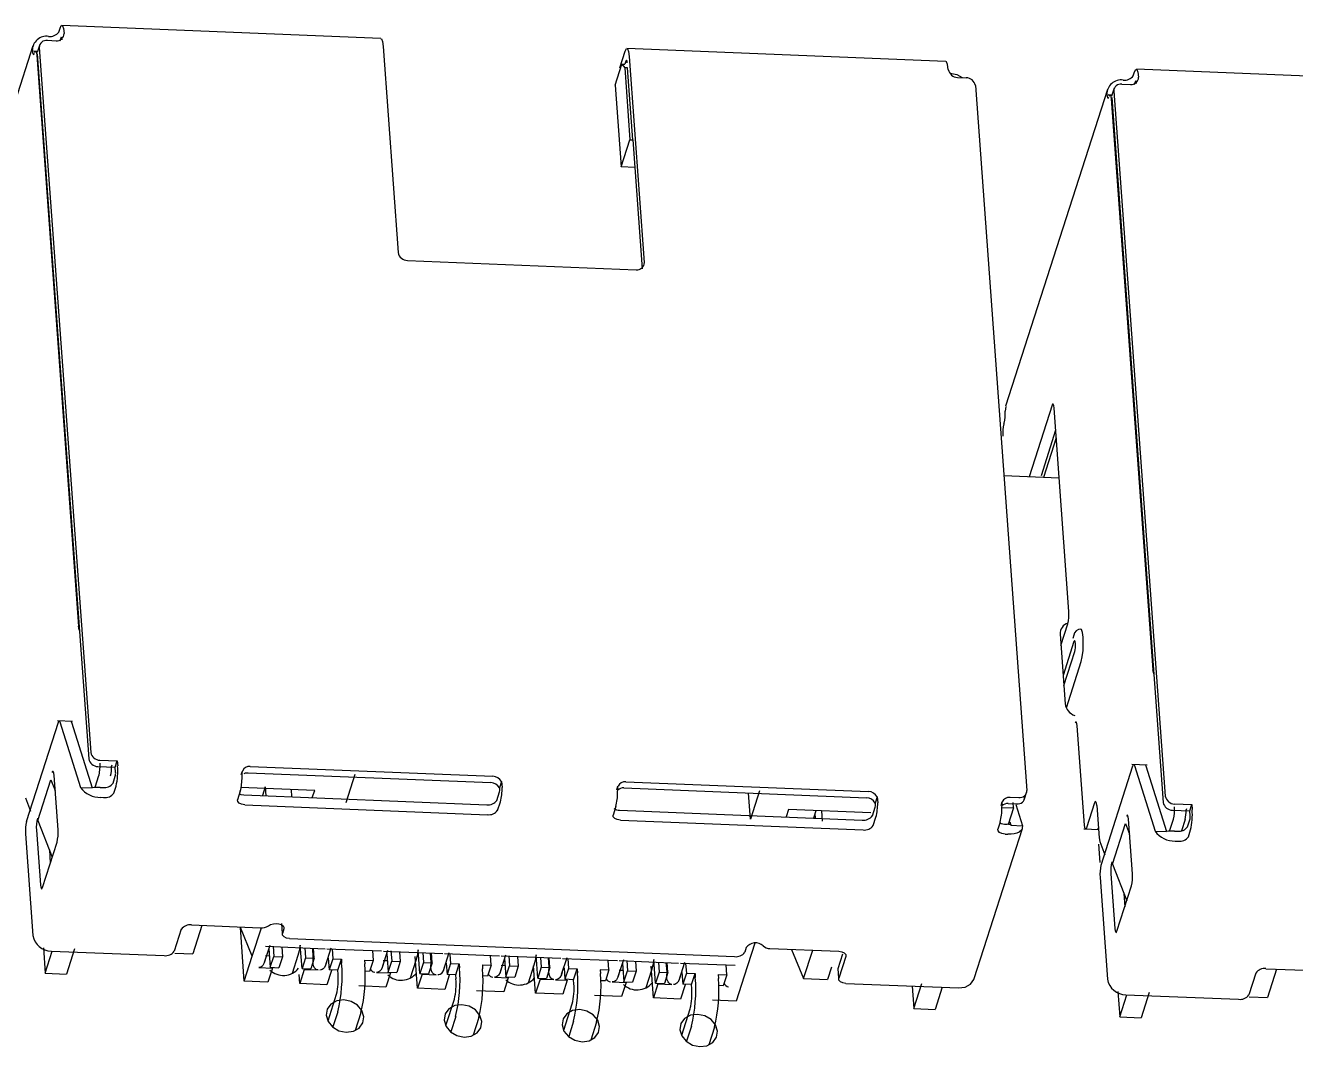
# Model space of a CAD drawing. Header units: millimetres. Extents: x 2 to 1109, y 2 to 430.
# Drawn here: x 473.66 to 495.27, y 89.06 to 106.44 of the extents above; entities that cross this region are included whole.
import ezdxf

# ---------------------------------------------------------------- set-up
doc = ezdxf.new("R2010")
doc.units = ezdxf.units.MM
doc.header["$LTSCALE"] = 0.5
doc.layers.add('几何体', color=7, linetype='Continuous')

msp = doc.modelspace()

# ---------------------------------------------------------------- linework, layer by layer
at = {"layer": '几何体'}
for p, q in [((474.225, 106.322), (474.246, 106.389)), ((479.704, 106.214), (474.277, 106.435)), ((474.03, 106.181), (474.178, 106.175)), ((474.258, 106.22), (474.241, 106.166)), ((473.784, 106.086), (472.137, 100.959)), ((473.863, 105.993), (473.798, 105.995)), ((473.849, 105.926), (474.559, 96.211)), ((473.902, 106.112), (473.857, 105.972)), ((473.858, 105.953), (474.734, 93.957)), ((473.892, 106.06), (474.769, 94.064)), ((479.743, 106.075), (480, 102.569)), ((483.771, 105.715), (483.862, 105.998)), ((489.321, 105.823), (483.893, 106.044)), ((483.932, 105.904), (484.188, 102.398)), ((483.693, 105.42), (483.808, 105.777)), ((483.808, 105.777), (483.855, 105.715)), ((483.808, 105.777), (483.857, 105.775)), ((483.855, 105.715), (483.944, 104.49)), ((483.904, 105.713), (483.855, 105.715)), ((483.875, 105.829), (483.857, 105.775)), ((483.994, 104.488), (483.904, 105.713)), ((497.988, 105.471), (492.56, 105.692)), ((489.517, 105.551), (489.664, 105.545)), ((492.508, 105.579), (492.529, 105.645)), ((492.542, 105.476), (492.525, 105.423)), ((483.693, 105.42), (483.795, 104.026)), ((489.821, 105.412), (490.697, 93.416)), ((492.068, 105.343), (490.336, 99.954)), ((492.185, 105.369), (492.14, 105.229)), ((492.175, 105.317), (493.052, 93.32)), ((492.314, 105.437), (492.461, 105.431)), ((492.147, 105.249), (492.081, 105.252)), ((492.132, 105.183), (492.842, 95.468)), ((492.141, 105.21), (493.018, 93.214)), ((483.795, 104.026), (483.944, 104.49)), ((483.944, 104.49), (483.994, 104.488)), ((483.994, 104.488), (484.154, 102.292)), ((484.028, 104.017), (483.795, 104.026)), ((480.156, 102.436), (484.05, 102.278)), ((490.34, 99.953), (490.327, 99.874)), ((491.125, 99.972), (490.734, 98.755)), ((491.413, 96.461), (491.16, 99.925)), ((490.306, 99.654), (490.31, 99.667)), ((491.187, 99.547), (490.938, 98.771)), ((491.196, 99.42), (490.98, 98.745)), ((491.247, 98.734), (490.306, 98.773)), ((474.574, 96.145), (474.559, 96.211)), ((491.276, 95.882), (491.396, 96.255)), ((491.262, 96.075), (491.349, 94.892)), ((491.496, 96.06), (491.478, 96.003)), ((491.499, 95.952), (491.314, 95.374)), ((491.326, 95.205), (491.512, 95.783)), ((491.37, 94.824), (491.622, 95.61)), ((492.857, 95.402), (492.842, 95.468)), ((473.675, 92.889), (474.218, 94.578)), ((474.461, 94.591), (474.202, 94.602)), ((474.244, 94.585), (474.595, 93.47)), ((474.441, 94.577), (474.791, 93.462)), ((491.678, 92.829), (491.555, 94.518)), ((474.891, 93.824), (475.186, 93.812)), ((474.925, 93.931), (475.22, 93.919)), ((475.124, 93.825), (475.134, 93.856)), ((475.186, 93.812), (475.22, 93.919)), ((475.192, 93.728), (475.186, 93.812)), ((475.22, 93.919), (475.227, 93.834)), ((477.482, 93.827), (481.612, 93.659)), ((491.959, 92.146), (492.501, 93.835)), ((492.744, 93.848), (492.486, 93.859)), ((492.528, 93.842), (492.878, 92.727)), ((492.724, 93.834), (493.075, 92.719)), ((473.869, 92.906), (474.091, 93.6)), ((474.091, 93.6), (474.163, 93.419)), ((474.212, 92.745), (474.144, 93.674)), ((474.844, 93.471), (474.909, 93.673)), ((475.149, 93.542), (475.187, 93.659)), ((477.33, 93.689), (477.349, 93.748)), ((477.448, 93.72), (481.577, 93.552)), ((479.264, 93.689), (479.109, 93.208)), ((474.595, 93.47), (474.791, 93.462)), ((474.927, 93.47), (474.976, 93.468)), ((475.162, 93.373), (475.199, 93.49)), ((477.313, 93.404), (477.267, 93.259)), ((478.579, 93.419), (477.318, 93.47)), ((477.737, 93.478), (477.689, 93.329)), ((477.737, 93.478), (477.748, 93.327)), ((478.193, 93.309), (478.184, 93.435)), ((478.539, 93.295), (478.579, 93.419)), ((481.679, 93.248), (481.725, 93.393)), ((481.757, 93.569), (481.723, 93.462)), ((483.721, 93.429), (483.74, 93.488)), ((483.839, 93.46), (487.969, 93.293)), ((483.873, 93.567), (488.003, 93.399)), ((485.992, 92.929), (485.96, 93.374)), ((486.146, 93.409), (485.992, 92.929)), ((490.653, 93.257), (490.698, 93.397)), ((473.657, 93.291), (473.742, 93.067)), ((474.939, 93.301), (474.988, 93.299)), ((477.376, 93.342), (481.506, 93.174)), ((477.388, 93.173), (481.518, 93.005)), ((481.691, 93.079), (481.738, 93.224)), ((488.148, 93.309), (488.114, 93.202)), ((490.26, 93.163), (490.279, 93.222)), ((490.377, 93.195), (490.525, 93.189)), ((490.412, 93.301), (490.559, 93.295)), ((490.47, 93.122), (490.464, 93.21)), ((490.509, 93.176), (490.622, 92.818)), ((491.85, 93.209), (491.713, 92.782)), ((491.885, 93.162), (491.925, 92.613)), ((493.209, 93.188), (493.504, 93.176)), ((493.469, 93.069), (493.504, 93.176)), ((493.504, 93.176), (493.51, 93.091)), ((483.704, 93.144), (483.658, 92.999)), ((483.767, 93.082), (487.897, 92.914)), ((486.642, 93.091), (486.602, 92.967)), ((488.042, 93.034), (486.642, 93.091)), ((487.109, 93.072), (487.069, 92.948)), ((487.099, 92.947), (487.093, 93.022)), ((487.2, 93.069), (487.213, 92.897)), ((488.07, 92.988), (488.117, 93.133)), ((488.082, 92.819), (488.129, 92.964)), ((490.274, 93.13), (490.47, 93.122)), ((490.47, 93.122), (490.38, 92.841)), ((493.175, 93.081), (493.469, 93.069)), ((493.407, 93.081), (493.417, 93.113)), ((493.476, 92.984), (493.469, 93.069)), ((473.844, 92.74), (473.912, 91.811)), ((473.869, 92.906), (474.113, 92.283)), ((483.78, 92.913), (487.909, 92.745)), ((489.803, 90.219), (490.622, 92.769)), ((490.243, 92.878), (490.205, 92.761)), ((490.315, 92.844), (490.364, 92.842)), ((490.407, 92.886), (490.425, 92.826)), ((490.425, 92.826), (490.622, 92.818)), ((491.668, 92.762), (491.926, 92.752)), ((492.152, 92.163), (492.375, 92.857)), ((492.375, 92.857), (492.446, 92.675)), ((492.495, 92.001), (492.427, 92.931)), ((492.878, 92.727), (493.075, 92.719)), ((493.127, 92.727), (493.192, 92.93)), ((493.21, 92.726), (493.259, 92.724)), ((493.389, 92.922), (493.328, 92.732)), ((493.433, 92.798), (493.47, 92.915)), ((493.445, 92.63), (493.483, 92.747)), ((473.659, 92.682), (473.785, 90.951)), ((473.947, 91.764), (474.195, 92.538)), ((490.327, 92.675), (490.376, 92.673)), ((491.925, 92.613), (491.94, 92.547)), ((491.94, 92.547), (492.025, 92.323)), ((493.223, 92.557), (493.272, 92.555)), ((474.064, 92.408), (474.081, 92.181)), ((491.916, 92.502), (491.938, 92.19)), ((492.152, 92.163), (492.397, 91.539)), ((491.942, 91.939), (492.069, 90.207)), ((492.127, 91.997), (492.195, 91.068)), ((492.23, 91.021), (492.479, 91.795)), ((492.348, 91.664), (492.364, 91.438)), ((476.309, 91.055), (476.189, 90.681)), ((476.483, 91.129), (477.653, 91.081)), ((476.661, 91.122), (476.506, 90.638)), ((477.518, 90.597), (477.314, 91.088)), ((477.381, 90.17), (477.314, 91.088)), ((477.518, 90.597), (477.674, 91.082)), ((478.03, 90.985), (478.018, 91.154)), ((478.056, 91.065), (478.03, 90.985)), ((477.726, 90.494), (477.819, 90.784)), ((478.152, 90.899), (485.723, 90.591)), ((478.364, 90.386), (478.334, 90.787)), ((486.066, 90.818), (485.886, 90.257)), ((473.963, 90.738), (473.994, 90.308)), ((473.994, 90.308), (474.115, 90.684)), ((474.099, 90.685), (476.016, 90.607)), ((474.495, 90.72), (474.358, 90.293)), ((476.198, 90.651), (476.506, 90.638)), ((477.381, 90.17), (477.518, 90.597)), ((477.74, 90.607), (477.808, 90.604)), ((477.742, 90.767), (478.755, 90.725)), ((477.8, 90.723), (477.823, 90.408)), ((477.823, 90.408), (477.883, 90.594)), ((477.87, 90.769), (477.883, 90.594)), ((477.883, 90.594), (478.03, 90.588)), ((478.03, 90.588), (477.97, 90.402)), ((478.018, 90.755), (478.03, 90.588)), ((478.295, 90.607), (478.197, 90.302)), ((478.424, 90.572), (478.364, 90.386)), ((478.411, 90.739), (478.424, 90.572)), ((478.424, 90.572), (478.571, 90.566)), ((478.571, 90.566), (478.511, 90.38)), ((478.556, 90.573), (478.545, 90.734)), ((478.551, 90.504), (478.556, 90.573)), ((478.571, 90.566), (478.559, 90.733)), ((478.769, 90.452), (478.862, 90.741)), ((478.784, 90.724), (479.718, 90.686)), ((478.811, 90.563), (478.826, 90.367)), ((478.874, 90.721), (478.886, 90.554)), ((479.562, 90.693), (479.574, 90.526)), ((479.732, 90.413), (479.825, 90.702)), ((479.748, 90.685), (480.761, 90.644)), ((479.806, 90.641), (479.829, 90.326)), ((479.876, 90.688), (479.889, 90.513)), ((480.024, 90.674), (480.036, 90.507)), ((480.331, 90.051), (480.291, 90.593)), ((480.369, 90.304), (480.34, 90.705)), ((480.417, 90.658), (480.429, 90.491)), ((480.562, 90.492), (480.551, 90.652)), ((480.577, 90.485), (480.565, 90.652)), ((480.774, 90.37), (480.867, 90.66)), ((480.79, 90.643), (481.724, 90.605)), ((480.88, 90.626), (480.892, 90.472)), ((481.58, 90.444), (481.568, 90.611)), ((481.738, 90.331), (481.831, 90.621)), ((481.754, 90.603), (482.767, 90.562)), ((481.811, 90.56), (481.834, 90.245)), ((481.882, 90.606), (481.894, 90.431)), ((482.03, 90.592), (482.042, 90.425)), ((482.375, 90.223), (482.346, 90.623)), ((482.423, 90.576), (482.435, 90.409)), ((482.568, 90.41), (482.556, 90.571)), ((482.583, 90.403), (482.571, 90.57)), ((482.78, 90.289), (482.873, 90.578)), ((482.796, 90.561), (483.73, 90.523)), ((485.922, 90.745), (485.896, 90.665)), ((486.325, 90.729), (487.495, 90.681)), ((486.691, 90.714), (486.899, 90.216)), ((486.899, 90.216), (487.054, 90.699)), ((487.485, 90.39), (487.564, 90.637)), ((487.617, 90.595), (487.497, 90.221)), ((477.626, 90.404), (477.862, 90.394)), ((477.862, 90.394), (477.784, 90.154)), ((477.823, 90.408), (477.97, 90.402)), ((478.402, 90.372), (478.325, 90.132)), ((478.364, 90.386), (478.511, 90.38)), ((478.402, 90.372), (478.638, 90.363)), ((478.864, 90.353), (478.787, 90.113)), ((478.886, 90.554), (478.826, 90.367)), ((478.973, 90.361), (478.826, 90.367)), ((478.886, 90.554), (479.033, 90.548)), ((478.973, 90.361), (479.033, 90.548)), ((478.978, 90.293), (478.973, 90.361)), ((479.033, 90.548), (479.038, 90.48)), ((479.426, 90.532), (479.574, 90.526)), ((479.426, 90.532), (479.431, 90.465)), ((479.574, 90.526), (479.514, 90.339)), ((479.746, 90.525), (479.814, 90.522)), ((479.829, 90.326), (479.889, 90.513)), ((479.889, 90.513), (480.036, 90.507)), ((480.036, 90.507), (479.976, 90.32)), ((480.301, 90.526), (480.203, 90.221)), ((480.429, 90.491), (480.369, 90.304)), ((480.429, 90.491), (480.577, 90.485)), ((480.577, 90.485), (480.517, 90.298)), ((480.557, 90.423), (480.562, 90.492)), ((480.817, 90.481), (480.832, 90.285)), ((480.892, 90.472), (480.832, 90.285)), ((480.892, 90.472), (481.039, 90.466)), ((480.979, 90.279), (481.039, 90.466)), ((481.039, 90.466), (481.044, 90.398)), ((481.432, 90.45), (481.58, 90.444)), ((481.432, 90.45), (481.437, 90.383)), ((481.58, 90.444), (481.52, 90.257)), ((481.752, 90.443), (481.82, 90.441)), ((481.834, 90.245), (481.894, 90.431)), ((481.894, 90.431), (482.042, 90.425)), ((482.042, 90.425), (481.982, 90.239)), ((482.306, 90.444), (482.209, 90.139)), ((482.337, 89.969), (482.303, 90.433)), ((482.435, 90.409), (482.375, 90.223)), ((482.435, 90.409), (482.583, 90.403)), ((482.583, 90.403), (482.523, 90.217)), ((482.563, 90.341), (482.568, 90.41)), ((482.823, 90.4), (482.837, 90.204)), ((482.897, 90.39), (482.837, 90.204)), ((482.885, 90.557), (482.897, 90.39)), ((482.897, 90.39), (483.045, 90.384)), ((482.985, 90.198), (483.045, 90.384)), ((483.045, 90.384), (483.05, 90.317)), ((483.438, 90.369), (483.586, 90.363)), ((483.438, 90.368), (483.443, 90.302)), ((483.586, 90.363), (483.526, 90.176)), ((483.586, 90.363), (483.573, 90.53)), ((483.744, 90.25), (483.837, 90.539)), ((483.758, 90.362), (483.826, 90.359)), ((483.76, 90.522), (484.772, 90.481)), ((483.817, 90.478), (483.84, 90.163)), ((483.84, 90.163), (483.9, 90.35)), ((483.888, 90.525), (483.9, 90.35)), ((483.9, 90.35), (484.048, 90.344)), ((484.048, 90.344), (483.988, 90.157)), ((484.036, 90.511), (484.048, 90.344)), ((484.312, 90.362), (484.214, 90.058)), ((484.343, 89.887), (484.303, 90.43)), ((484.381, 90.141), (484.352, 90.542)), ((484.429, 90.495), (484.441, 90.328)), ((484.574, 90.329), (484.562, 90.489)), ((484.589, 90.322), (484.576, 90.489)), ((484.786, 90.207), (484.879, 90.497)), ((484.802, 90.48), (485.736, 90.442)), ((484.891, 90.476), (484.903, 90.309)), ((485.592, 90.281), (485.579, 90.448)), ((487.375, 90.413), (487.307, 90.199)), ((487.497, 90.221), (487.485, 90.39)), ((494.766, 90.385), (495.936, 90.338)), ((494.944, 90.378), (494.789, 89.895)), ((473.994, 90.308), (474.358, 90.293)), ((477.784, 90.154), (477.381, 90.17)), ((478.325, 90.132), (478.314, 90.286)), ((478.787, 90.113), (478.325, 90.132)), ((479.514, 90.339), (479.435, 90.342)), ((479.631, 90.322), (479.867, 90.313)), ((479.867, 90.313), (479.79, 90.073)), ((479.829, 90.326), (479.976, 90.32)), ((480.408, 90.291), (480.331, 90.051)), ((480.369, 90.304), (480.517, 90.298)), ((480.408, 90.291), (480.644, 90.281)), ((480.87, 90.272), (480.793, 90.032)), ((480.979, 90.279), (480.832, 90.285)), ((480.984, 90.212), (480.979, 90.279)), ((481.52, 90.257), (481.441, 90.261)), ((481.637, 90.241), (481.873, 90.231)), ((481.873, 90.231), (481.796, 89.991)), ((481.834, 90.245), (481.982, 90.239)), ((482.414, 90.209), (482.337, 89.969)), ((482.375, 90.223), (482.523, 90.217)), ((482.414, 90.209), (482.65, 90.199)), ((482.679, 90.198), (482.876, 90.19)), ((482.876, 90.19), (482.799, 89.95)), ((482.985, 90.198), (482.837, 90.204)), ((482.99, 90.13), (482.985, 90.198)), ((483.526, 90.176), (483.446, 90.179)), ((483.643, 90.159), (483.879, 90.15)), ((483.879, 90.15), (483.802, 89.909)), ((483.84, 90.163), (483.988, 90.157)), ((484.42, 90.128), (484.343, 89.887)), ((484.441, 90.328), (484.381, 90.141)), ((484.381, 90.141), (484.529, 90.135)), ((484.42, 90.128), (484.656, 90.118)), ((484.441, 90.328), (484.589, 90.322)), ((484.589, 90.322), (484.529, 90.135)), ((484.569, 90.26), (484.574, 90.329)), ((484.829, 90.318), (484.843, 90.122)), ((484.903, 90.309), (484.843, 90.122)), ((484.903, 90.309), (485.051, 90.303)), ((484.991, 90.116), (485.051, 90.303)), ((485.051, 90.303), (485.056, 90.235)), ((485.444, 90.287), (485.592, 90.281)), ((485.444, 90.287), (485.449, 90.22)), ((485.592, 90.281), (485.532, 90.094)), ((485.886, 90.257), (485.749, 89.83)), ((486.899, 90.216), (487.307, 90.199)), ((487.619, 90.135), (489.536, 90.057)), ((488.772, 89.707), (488.909, 90.134)), ((494.593, 90.311), (494.473, 89.938)), ((478.807, 89.5), (478.951, 89.949)), ((479.79, 90.073), (479.328, 90.091)), ((480.793, 90.032), (480.331, 90.051)), ((481.796, 89.991), (481.334, 90.01)), ((482.799, 89.95), (482.337, 89.969)), ((483.802, 89.909), (483.34, 89.928)), ((484.882, 90.109), (484.805, 89.869)), ((484.991, 90.116), (484.843, 90.122)), ((484.996, 90.049), (484.991, 90.116)), ((485.532, 90.094), (485.452, 90.097)), ((488.744, 90.09), (488.772, 89.707)), ((489.257, 90.069), (489.136, 89.693)), ((492.246, 89.994), (492.277, 89.565)), ((492.277, 89.565), (492.398, 89.941)), ((492.382, 89.942), (494.3, 89.864)), ((492.778, 89.977), (492.641, 89.55)), ((480.812, 89.419), (480.957, 89.867)), ((482.818, 89.337), (482.962, 89.786)), ((484.805, 89.869), (484.343, 89.887)), ((484.824, 89.255), (484.968, 89.704)), ((485.749, 89.83), (485.346, 89.847)), ((488.772, 89.707), (489.136, 89.693)), ((494.481, 89.908), (494.789, 89.895)), ((478.972, 89.653), (478.889, 89.394)), ((479.365, 89.636), (479.268, 89.332)), ((480.978, 89.571), (480.895, 89.312)), ((481.371, 89.555), (481.274, 89.251)), ((482.984, 89.49), (482.901, 89.231)), ((492.277, 89.565), (492.641, 89.55)), ((483.377, 89.473), (483.279, 89.169)), ((484.99, 89.408), (484.907, 89.149)), ((485.383, 89.392), (485.285, 89.088))]:
    msp.add_line(p, q, dxfattribs=at)
at = {"layer": '几何体', "flags": 128}
for points in [[(474.246, 106.389), (474.267, 106.431), (474.288, 106.428), (474.305, 106.38), (474.316, 106.295)], [(474.282, 106.189), (474.278, 106.216), (474.272, 106.231), (474.265, 106.233), (474.258, 106.22)], [(479.704, 106.209), (479.715, 106.207), (479.732, 106.159), (479.743, 106.075)], [(473.775, 106.007), (473.78, 105.966), (473.789, 105.943), (473.799, 105.94), (473.81, 105.96)], [(473.814, 105.973), (473.824, 105.993), (473.835, 105.99), (473.844, 105.967), (473.849, 105.926)], [(483.862, 105.998), (483.883, 106.04), (483.904, 106.037), (483.921, 105.989), (483.932, 105.904)], [(483.898, 105.798), (483.894, 105.825), (483.888, 105.84), (483.882, 105.842), (483.875, 105.829)], [(489.36, 105.684), (489.349, 105.768), (489.332, 105.816), (489.32, 105.818)], [(489.39, 105.624), (489.505, 105.6), (489.594, 105.548)], [(492.529, 105.645), (492.55, 105.687), (492.571, 105.684), (492.588, 105.637), (492.599, 105.552)], [(492.565, 105.445), (492.561, 105.472), (492.555, 105.488), (492.549, 105.49), (492.542, 105.476)], [(492.058, 105.263), (492.064, 105.223), (492.072, 105.2), (492.083, 105.197), (492.093, 105.216)], [(492.097, 105.23), (492.108, 105.249), (492.118, 105.247), (492.127, 105.224), (492.132, 105.183)], [(491.16, 99.925), (491.154, 99.966), (491.145, 99.989), (491.135, 99.992), (491.125, 99.972)], [(491.512, 95.783), (491.518, 95.81), (491.522, 95.845), (491.524, 95.884), (491.522, 95.921), (491.519, 95.949), (491.513, 95.965), (491.506, 95.966), (491.499, 95.952)], [(491.622, 95.61), (491.64, 95.691), (491.653, 95.797), (491.658, 95.914), (491.655, 96.024), (491.644, 96.108), (491.627, 96.156), (491.616, 96.158)], [(474.218, 94.578), (474.225, 94.594), (474.232, 94.601), (474.238, 94.598), (474.244, 94.585)], [(474.43, 94.592), (474.435, 94.59), (474.441, 94.577)], [(491.555, 94.518), (491.549, 94.559), (491.54, 94.582), (491.53, 94.585), (491.52, 94.565)], [(492.501, 93.835), (492.508, 93.85), (492.515, 93.857), (492.522, 93.854), (492.528, 93.842)], [(492.713, 93.849), (492.718, 93.846), (492.724, 93.834)], [(474.144, 93.674), (474.138, 93.714), (474.13, 93.738), (474.119, 93.74), (474.109, 93.721)], [(477.343, 93.646), (477.345, 93.699), (477.349, 93.748)], [(477.377, 93.705), (477.403, 93.716), (477.448, 93.72)], [(481.757, 93.568), (481.765, 93.52), (481.768, 93.466)], [(483.734, 93.386), (483.736, 93.44), (483.74, 93.488)], [(477.388, 93.173), (477.335, 93.182), (477.294, 93.202), (477.269, 93.229), (477.267, 93.259)], [(477.302, 93.361), (477.323, 93.351), (477.376, 93.342)], [(488.148, 93.309), (488.157, 93.26), (488.159, 93.206)], [(490.273, 93.12), (490.275, 93.174), (490.279, 93.222)], [(491.885, 93.162), (491.88, 93.203), (491.871, 93.226), (491.861, 93.229), (491.85, 93.209)], [(483.78, 92.913), (483.727, 92.922), (483.685, 92.942), (483.66, 92.969), (483.658, 92.999)], [(492.427, 92.931), (492.422, 92.971), (492.413, 92.994), (492.403, 92.997), (492.392, 92.977)], [(490.327, 92.675), (490.274, 92.684), (490.233, 92.704), (490.208, 92.731), (490.205, 92.761)], [(490.241, 92.863), (490.262, 92.853), (490.315, 92.844)], [(490.425, 92.826), (490.43, 92.831), (490.422, 92.838), (490.413, 92.839), (490.4, 92.84), (490.383, 92.841), (490.364, 92.842)], [(490.622, 92.818), (490.614, 92.75), (490.565, 92.708), (490.525, 92.691), (490.479, 92.679), (490.429, 92.674), (490.376, 92.673)], [(491.713, 92.782), (491.703, 92.763), (491.692, 92.765), (491.684, 92.788), (491.678, 92.829)], [(491.91, 92.774), (491.9, 92.755), (491.895, 92.756)], [(473.912, 91.811), (473.917, 91.77), (473.926, 91.747), (473.936, 91.745), (473.947, 91.764)], [(477.793, 91.116), (477.83, 91.135), (477.876, 91.147), (477.924, 91.151), (477.971, 91.147), (478.012, 91.134), (478.041, 91.115), (478.056, 91.091), (478.056, 91.065)], [(492.195, 91.068), (492.201, 91.027), (492.209, 91.004), (492.22, 91.001), (492.23, 91.021)], [(478.152, 90.899), (478.099, 90.907), (478.057, 90.927), (478.032, 90.954), (478.03, 90.985)], [(478.334, 90.787), (478.316, 90.687), (478.295, 90.607)], [(480.34, 90.705), (480.322, 90.605), (480.301, 90.526)], [(482.346, 90.623), (482.328, 90.524), (482.306, 90.444)], [(487.495, 90.681), (487.548, 90.672), (487.59, 90.652), (487.615, 90.625), (487.617, 90.595)], [(477.735, 90.538), (477.722, 90.483), (477.697, 90.44), (477.681, 90.424), (477.664, 90.412), (477.645, 90.406), (477.626, 90.404)], [(478.638, 90.363), (478.62, 90.366), (478.602, 90.373), (478.587, 90.386), (478.573, 90.404), (478.555, 90.449), (478.551, 90.504)], [(478.777, 90.495), (478.764, 90.441), (478.739, 90.398), (478.723, 90.381), (478.706, 90.37), (478.687, 90.363), (478.668, 90.361)], [(479.741, 90.456), (479.728, 90.402), (479.703, 90.359), (479.687, 90.342), (479.67, 90.331), (479.651, 90.324), (479.631, 90.322)], [(480.644, 90.281), (480.625, 90.284), (480.608, 90.292), (480.593, 90.305), (480.579, 90.322), (480.561, 90.367), (480.557, 90.423)], [(480.783, 90.414), (480.77, 90.359), (480.745, 90.316), (480.729, 90.3), (480.712, 90.288), (480.693, 90.282), (480.674, 90.28)], [(481.747, 90.375), (481.734, 90.32), (481.709, 90.277), (481.693, 90.261), (481.675, 90.249), (481.657, 90.242), (481.637, 90.241)], [(484.352, 90.542), (484.333, 90.442), (484.312, 90.362)], [(482.65, 90.199), (482.631, 90.202), (482.614, 90.21), (482.599, 90.223), (482.585, 90.241), (482.567, 90.286), (482.563, 90.341)], [(482.789, 90.332), (482.776, 90.278), (482.751, 90.235), (482.735, 90.218), (482.718, 90.207), (482.699, 90.2), (482.679, 90.198)], [(483.752, 90.293), (483.74, 90.239), (483.715, 90.195), (483.699, 90.179), (483.681, 90.167), (483.663, 90.161), (483.643, 90.159)], [(484.656, 90.118), (484.637, 90.121), (484.62, 90.129), (484.605, 90.142), (484.591, 90.159), (484.572, 90.204), (484.569, 90.26)], [(484.795, 90.251), (484.782, 90.196), (484.757, 90.153), (484.741, 90.137), (484.724, 90.125), (484.705, 90.118), (484.685, 90.117)], [(487.619, 90.135), (487.566, 90.144), (487.524, 90.164), (487.499, 90.191), (487.497, 90.221)], [(489.536, 90.057), (489.648, 90.072), (489.739, 90.123), (489.797, 90.203), (489.8, 90.22)], [(479.416, 89.566), (479.384, 89.672), (479.308, 89.763), (479.2, 89.827), (479.076, 89.853), (478.955, 89.837), (478.856, 89.782), (478.793, 89.696), (478.776, 89.592), (478.808, 89.485), (478.884, 89.394), (478.992, 89.33), (479.116, 89.304), (479.237, 89.32), (479.336, 89.375), (479.399, 89.461), (479.416, 89.566)], [(481.421, 89.484), (481.389, 89.59), (481.314, 89.682), (481.206, 89.746), (481.082, 89.772), (480.961, 89.756), (480.862, 89.7), (480.799, 89.614), (480.782, 89.51), (480.814, 89.404), (480.89, 89.312), (480.998, 89.248), (481.122, 89.222), (481.243, 89.238), (481.342, 89.294), (481.405, 89.38), (481.421, 89.484)], [(483.427, 89.402), (483.395, 89.508), (483.319, 89.6), (483.211, 89.664), (483.088, 89.69), (482.967, 89.674), (482.868, 89.619), (482.805, 89.532), (482.788, 89.428), (482.82, 89.322), (482.896, 89.23), (483.004, 89.167), (483.128, 89.141), (483.249, 89.157), (483.348, 89.212), (483.411, 89.298), (483.427, 89.402)], [(485.433, 89.321), (485.401, 89.427), (485.325, 89.519), (485.217, 89.583), (485.093, 89.608), (484.973, 89.592), (484.873, 89.537), (484.811, 89.451), (484.794, 89.347), (484.826, 89.241), (484.902, 89.149), (485.01, 89.085), (485.134, 89.059), (485.254, 89.075), (485.354, 89.131), (485.416, 89.217), (485.433, 89.321)]]:
    msp.add_lwpolyline(points, dxfattribs=at)
at = {"layer": '几何体'}
for centre, radius, start, end in [((474.017, 106.008), 0.243, 81.9856, 180.2799), ((474.017, 106.056), 0.125, 83.8693, 178.3903), ((474.076, 106.429), 0.183, 262.1915, 324.0919), ((474.191, 106.299), 0.125, 263.8861, 358.3922), ((489.521, 105.715), 0.164, 190.8751, 268.6071), ((489.66, 105.381), 0.164, 10.8835, 88.6137), ((492.301, 105.264), 0.243, 81.9856, 180.2799), ((492.36, 105.686), 0.183, 262.1915, 324.0919), ((492.474, 105.556), 0.125, 263.8861, 358.3922), ((492.3, 105.313), 0.125, 83.8693, 178.3903), ((480.16, 102.6), 0.164, 190.8766, 268.6132), ((484.064, 102.402), 0.125, 263.8786, 358.3903), ((489.644, 99.824), 0.684, 346.733, 4.1698), ((490.973, 99.497), 0.685, 166.7372, 184.1627), ((490.73, 96.412), 0.684, 346.7258, 4.1679), ((491.447, 96.085), 0.185, 105.6694, 182.9926), ((491.612, 96.044), 0.118, 87.8155, 172.3598), ((491.593, 94.925), 0.246, 187.5792, 250.4315), ((474.929, 94.095), 0.164, 190.8826, 268.6122), ((474.895, 93.988), 0.164, 190.8731, 268.6216), ((474.243, 93.83), 0.685, 346.7382, 4.1633), ((474.49, 93.815), 0.634, 346.3452, 0.8687), ((474.154, 93.747), 1.076, 346.2446, 4.6567), ((477.47, 93.695), 0.132, 85.0154, 156.3737), ((474.961, 93.711), 0.232, 346.8671, 4.0338), ((476.401, 93.64), 0.942, 345.523, 0.348), ((481.605, 93.486), 0.173, 28.5696, 87.7538), ((474.925, 93.706), 0.406, 215.6234, 272.0394), ((474.896, 92.813), 0.657, 87.3379, 99.1808), ((475.001, 93.649), 0.183, 262.1904, 324.1012), ((475.013, 93.48), 0.183, 262.2163, 324.0752), ((481.571, 93.379), 0.173, 28.5994, 87.7507), ((481.703, 93.442), 0.0281, 359.1783, 46.6874), ((481.537, 93.441), 0.195, 345.7924, 0.1984), ((480.826, 93.46), 0.942, 345.523, 0.348), ((482.792, 93.38), 0.942, 345.523, 0.348), ((483.828, 93.328), 0.133, 85.4919, 134.3531), ((483.862, 93.435), 0.132, 85.0145, 156.3716), ((487.996, 93.226), 0.173, 28.5696, 87.7538), ((490.573, 93.42), 0.125, 263.8704, 358.391), ((481.531, 93.356), 0.183, 262.1915, 324.102), ((487.962, 93.12), 0.173, 28.5994, 87.7507), ((488.094, 93.182), 0.0281, 359.1783, 46.6874), ((487.928, 93.181), 0.195, 345.7924, 0.1984), ((487.217, 93.2), 0.942, 345.523, 0.348), ((490.368, 93.06), 0.135, 85.7681, 135.1324), ((490.4, 93.169), 0.132, 85.0111, 156.3695), ((490.538, 93.313), 0.125, 263.8834, 358.3779), ((493.178, 93.244), 0.164, 190.8731, 268.6216), ((493.213, 93.351), 0.164, 190.8826, 268.6122), ((474.526, 92.79), 0.684, 166.7311, 184.1698), ((481.543, 93.187), 0.183, 262.2174, 324.0761), ((483.756, 93.214), 0.132, 229.9592, 274.8757), ((487.922, 93.096), 0.183, 262.1915, 324.102), ((489.331, 93.114), 0.942, 345.523, 0.348), ((492.526, 93.087), 0.685, 346.7382, 4.1633), ((492.773, 93.072), 0.634, 346.3452, 0.8687), ((493.245, 92.968), 0.232, 346.8671, 4.0338), ((492.437, 93.003), 1.076, 346.2446, 4.6567), ((474.342, 92.732), 0.685, 166.7379, 184.1632), ((473.53, 92.695), 0.684, 346.7311, 4.1698), ((487.934, 92.927), 0.183, 262.2174, 324.0761), ((493.208, 92.963), 0.406, 215.6234, 272.0394), ((493.18, 92.07), 0.657, 87.3379, 99.1808), ((493.284, 92.906), 0.183, 262.1904, 324.1012), ((493.297, 92.737), 0.183, 262.2163, 324.0752), ((492.625, 91.989), 0.685, 166.7379, 184.1632), ((492.81, 92.047), 0.684, 166.7311, 184.1698), ((491.813, 91.952), 0.684, 346.7311, 4.1698), ((476.458, 90.947), 0.183, 82.2165, 144.0765), ((477.667, 91.327), 0.246, 266.8162, 301.0076), ((474.097, 91.001), 0.316, 189.2531, 270.2392), ((486.079, 90.627), 0.197, 48.4082, 143.0214), ((476.041, 90.789), 0.183, 262.1739, 324.1195), ((485.748, 90.772), 0.183, 262.1746, 324.1189), ((486.319, 90.883), 0.154, 224.9469, 272.0889), ((478.047, 90.605), 0.335, 226.9124, 320.5048), ((476.416, 90.273), 2.63, 346.3576, 4.5433), ((476.809, 90.257), 2.631, 346.3618, 4.5393), ((479.607, 90.404), 0.0811, 194.1247, 266.1535), ((478.422, 90.191), 2.63, 346.3576, 4.5433), ((478.814, 90.175), 2.631, 346.3618, 4.5393), ((494.741, 90.204), 0.183, 82.2165, 144.0765), ((477.904, 90.205), 1.077, 346.2446, 4.6564), ((480.053, 90.523), 0.335, 226.9124, 320.5048), ((479.91, 90.124), 1.077, 346.2446, 4.6564), ((481.613, 90.321), 0.0798, 208.6951, 266.5223), ((482.059, 90.442), 0.335, 226.9124, 320.5048), ((481.916, 90.042), 1.077, 346.2446, 4.6564), ((480.428, 90.11), 2.63, 346.3576, 4.5433), ((480.82, 90.094), 2.631, 346.3618, 4.5393), ((483.619, 90.241), 0.0811, 194.1247, 266.1535), ((484.065, 90.36), 0.336, 226.2509, 320.4933), ((482.434, 90.028), 2.63, 346.3576, 4.5433), ((482.826, 90.012), 2.631, 346.3618, 4.5393), ((485.626, 90.161), 0.0825, 195.2267, 265.6605), ((492.381, 90.258), 0.316, 189.2531, 270.2392), ((483.922, 89.961), 1.077, 346.2446, 4.6564), ((494.325, 90.045), 0.183, 262.1739, 324.1195)]:
    msp.add_arc(centre, radius, start, end, dxfattribs=at)

doc.saveas('drawing.dxf')
